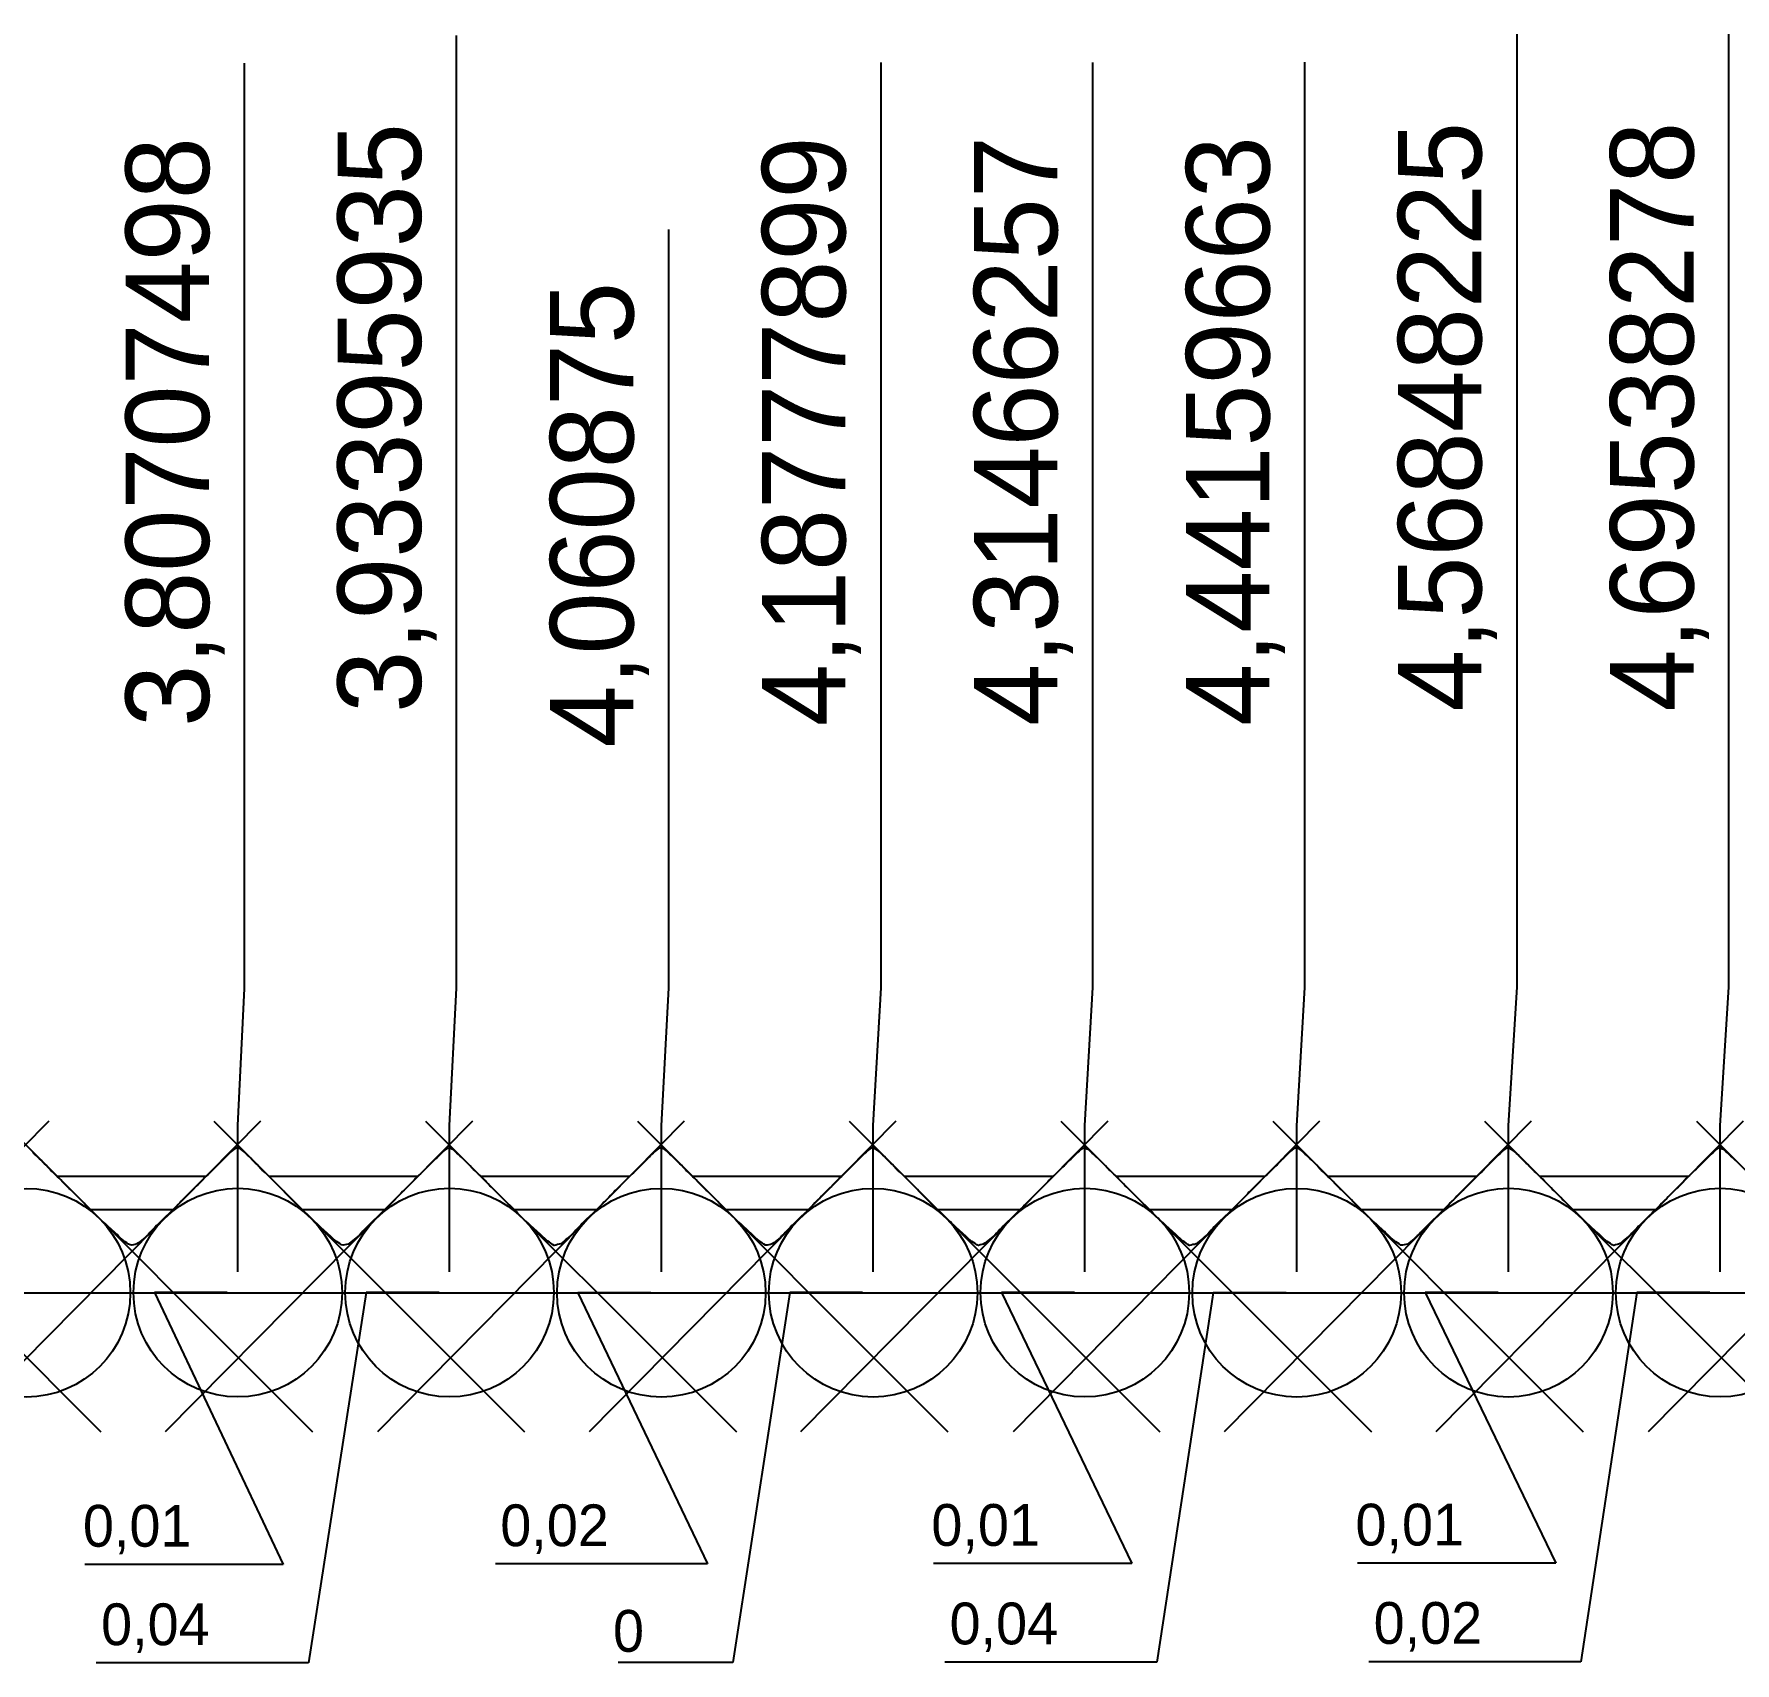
# Model space of a CAD drawing. Header units: millimetres. Extents: x -3.81 to 3.37, y -2.03 to 3.33.
# Drawn here: x 0.976 to 1.995, y 2.359 to 3.335 of the extents above; entities that cross this region are included whole.
import ezdxf

# ---------------------------------------------------------------- set-up
doc = ezdxf.new("R2010")
doc.units = ezdxf.units.MM
doc.dimstyles.new('ISO-25', dxfattribs={"dimtxt": 2.5, "dimasz": 2.5, "dimexe": 1.25, "dimexo": 0.625, "dimtad": 1, "dimtxsty": 'Standard', "dimcen": 2.5, "dimadec": 0, "dimazin": 0, "dimtfac": 1, "dimtmove": 0, "dimatfit": 3, "dimfxl": 0, "dimarcsym": 0})

# ---------------------------------------------------------------- blocks, each defined once
blk = doc.blocks.new('*D256')
at = {"color": 0, "lineweight": -2}
for p, q in [((2.4437, 2.5807), (2.4106, 2.3597)), ((2.4875, 2.5807), (2.4437, 2.5807)), ((2.4106, 2.3597), (2.3419, 2.3597))]:
    blk.add_line(p, q, dxfattribs=at)
at = {"layer": 'Defpoints', "color": 0}
for p in [(-2.7093, 2.5807), (2.4937, 2.5807), (2.3606, 2.3597)]:
    blk.add_point(p, dxfattribs=at)
at = {"color": 0, "insert": (2.3481, 2.3785), "char_height": 0.025, "attachment_point": 5}
blk.add_mtext('0', dxfattribs=at)
blk = doc.blocks.new('*D255')
at = {"color": 0, "lineweight": -2}
for p, q in [((2.3605, 2.5807), (2.3168, 2.5807)), ((2.3168, 2.5807), (2.3955, 2.4187)), ((2.3955, 2.4187), (2.2684, 2.4187))]:
    blk.add_line(p, q, dxfattribs=at)
at = {"layer": 'Defpoints', "color": 0}
for p in [(-2.7093, 2.5807), (2.3668, 2.5807), (2.3455, 2.4187)]:
    blk.add_point(p, dxfattribs=at)
at = {"color": 0, "insert": (2.3038, 2.4395), "char_height": 0.025, "attachment_point": 5}
blk.add_mtext('0,03', dxfattribs=at)
blk = doc.blocks.new('*D254')
at = {"color": 0, "lineweight": -2}
for p, q in [((2.1899, 2.5807), (2.1565, 2.3595)), ((2.2336, 2.5807), (2.1899, 2.5807)), ((2.1565, 2.3595), (2.0378, 2.3595))]:
    blk.add_line(p, q, dxfattribs=at)
at = {"layer": 'Defpoints', "color": 0}
for p in [(-2.7093, 2.5807), (2.2399, 2.5807), (2.1065, 2.3595)]:
    blk.add_point(p, dxfattribs=at)
at = {"color": 0, "insert": (2.069, 2.3803), "char_height": 0.025, "attachment_point": 5}
blk.add_mtext('0,01', dxfattribs=at)
blk = doc.blocks.new('*D253')
at = {"color": 0, "lineweight": -2}
for p, q in [((2.1068, 2.5806), (2.063, 2.5806)), ((2.063, 2.5806), (2.1414, 2.4185)), ((2.1414, 2.4185), (2.0143, 2.4185))]:
    blk.add_line(p, q, dxfattribs=at)
at = {"layer": 'Defpoints', "color": 0}
for p in [(-2.7093, 2.5807), (2.113, 2.5806), (2.0914, 2.4185)]:
    blk.add_point(p, dxfattribs=at)
at = {"color": 0, "insert": (2.0497, 2.4393), "char_height": 0.025, "attachment_point": 5}
blk.add_mtext('0,03', dxfattribs=at)
blk = doc.blocks.new('*D252')
at = {"color": 0, "lineweight": -2}
for p, q in [((1.4285, 2.5807), (1.3944, 2.3592)), ((1.4722, 2.5807), (1.4285, 2.5807)), ((1.3944, 2.3592), (1.3257, 2.3592))]:
    blk.add_line(p, q, dxfattribs=at)
at = {"layer": 'Defpoints', "color": 0}
for p in [(-2.7093, 2.5807), (1.4785, 2.5807), (1.3444, 2.3592)]:
    blk.add_point(p, dxfattribs=at)
at = {"color": 0, "insert": (1.3319, 2.3779), "char_height": 0.025, "attachment_point": 5}
blk.add_mtext('0', dxfattribs=at)
blk = doc.blocks.new('*D251')
at = {"color": 0, "lineweight": -2}
for p, q in [((1.3453, 2.5806), (1.3016, 2.5806)), ((1.3016, 2.5806), (1.3793, 2.4182)), ((1.3793, 2.4182), (1.2522, 2.4182))]:
    blk.add_line(p, q, dxfattribs=at)
at = {"layer": 'Defpoints', "color": 0}
for p in [(-2.7093, 2.5807), (1.3516, 2.5806), (1.3293, 2.4182)]:
    blk.add_point(p, dxfattribs=at)
at = {"color": 0, "insert": (1.2876, 2.439), "char_height": 0.025, "attachment_point": 5}
blk.add_mtext('0,02', dxfattribs=at)
blk = doc.blocks.new('*D250')
at = {"color": 0, "lineweight": -2}
for p, q in [((1.5991, 2.5807), (1.5554, 2.5807)), ((1.5554, 2.5807), (1.6334, 2.4184)), ((1.6334, 2.4184), (1.5146, 2.4184))]:
    blk.add_line(p, q, dxfattribs=at)
at = {"layer": 'Defpoints', "color": 0}
for p in [(-2.7093, 2.5807), (1.6054, 2.5807), (1.5834, 2.4184)]:
    blk.add_point(p, dxfattribs=at)
at = {"color": 0, "insert": (1.5459, 2.4392), "char_height": 0.025, "attachment_point": 5}
blk.add_mtext('0,01', dxfattribs=at)
blk = doc.blocks.new('*D249')
at = {"color": 0, "lineweight": -2}
for p, q in [((1.6823, 2.5806), (1.6485, 2.3594)), ((1.726, 2.5806), (1.6823, 2.5806)), ((1.6485, 2.3594), (1.5214, 2.3594))]:
    blk.add_line(p, q, dxfattribs=at)
at = {"layer": 'Defpoints', "color": 0}
for p in [(-2.7093, 2.5807), (1.7323, 2.5806), (1.5985, 2.3594)]:
    blk.add_point(p, dxfattribs=at)
at = {"color": 0, "insert": (1.5568, 2.3802), "char_height": 0.025, "attachment_point": 5}
blk.add_mtext('0,04', dxfattribs=at)
blk = doc.blocks.new('*D248')
at = {"color": 0, "lineweight": -2}
for p, q in [((1.8529, 2.5807), (1.8092, 2.5807)), ((1.8092, 2.5807), (1.8875, 2.4186)), ((1.8875, 2.4186), (1.7687, 2.4186))]:
    blk.add_line(p, q, dxfattribs=at)
at = {"layer": 'Defpoints', "color": 0}
for p in [(-2.7093, 2.5807), (1.8592, 2.5807), (1.8375, 2.4186)]:
    blk.add_point(p, dxfattribs=at)
at = {"color": 0, "insert": (1.8, 2.4394), "char_height": 0.025, "attachment_point": 5}
blk.add_mtext('0,01', dxfattribs=at)
blk = doc.blocks.new('*D247')
at = {"color": 0, "lineweight": -2}
for p, q in [((1.9361, 2.5807), (1.9026, 2.3596)), ((1.9798, 2.5807), (1.9361, 2.5807)), ((1.9026, 2.3596), (1.7755, 2.3596))]:
    blk.add_line(p, q, dxfattribs=at)
at = {"layer": 'Defpoints', "color": 0}
for p in [(-2.7093, 2.5807), (1.9861, 2.5807), (1.8526, 2.3596)]:
    blk.add_point(p, dxfattribs=at)
at = {"color": 0, "insert": (1.8109, 2.3805), "char_height": 0.025, "attachment_point": 5}
blk.add_mtext('0,02', dxfattribs=at)
blk = doc.blocks.new('*D246')
at = {"color": 0, "lineweight": -2}
for p, q in [((1.1747, 2.5807), (1.1401, 2.3589)), ((1.2184, 2.5807), (1.1747, 2.5807)), ((1.1401, 2.3589), (1.013, 2.3589))]:
    blk.add_line(p, q, dxfattribs=at)
at = {"layer": 'Defpoints', "color": 0}
for p in [(-2.7093, 2.5807), (1.2247, 2.5807), (1.0901, 2.3589)]:
    blk.add_point(p, dxfattribs=at)
at = {"color": 0, "insert": (1.0484, 2.3797), "char_height": 0.025, "attachment_point": 5}
blk.add_mtext('0,04', dxfattribs=at)
blk = doc.blocks.new('*D245')
at = {"color": 0, "lineweight": -2}
for p, q in [((1.0915, 2.5807), (1.0478, 2.5807)), ((1.0478, 2.5807), (1.125, 2.4178)), ((1.125, 2.4178), (1.0062, 2.4178))]:
    blk.add_line(p, q, dxfattribs=at)
at = {"layer": 'Defpoints', "color": 0}
for p in [(-2.7093, 2.5807), (1.0978, 2.5807), (1.075, 2.4178)]:
    blk.add_point(p, dxfattribs=at)
at = {"color": 0, "insert": (1.0375, 2.4387), "char_height": 0.025, "attachment_point": 5}
blk.add_mtext('0,01', dxfattribs=at)
blk = doc.blocks.new('*D214')
at = {"color": 0, "lineweight": -2}
for p, q in [((2.4994, 2.7638), (2.4994, 3.318)), ((2.4937, 2.6807), (2.4994, 2.7638)), ((2.4937, 2.5932), (2.4937, 2.6807))]:
    blk.add_line(p, q, dxfattribs=at)
at = {"layer": 'Defpoints', "color": 0}
for p in [(2.4994, 2.8638), (-2.7093, 2.5807), (2.4937, 2.5807)]:
    blk.add_point(p, dxfattribs=at)
at = {"color": 0, "insert": (2.4577, 3.0972), "char_height": 0.05, "attachment_point": 5, "rotation": 90}
blk.add_mtext('5,20303398', dxfattribs=at)
blk = doc.blocks.new('*D213')
at = {"color": 0, "lineweight": -2}
for p, q in [((2.3723, 2.7638), (2.3723, 3.3013)), ((2.3668, 2.6807), (2.3723, 2.7638)), ((2.3668, 2.5932), (2.3668, 2.6807))]:
    blk.add_line(p, q, dxfattribs=at)
at = {"layer": 'Defpoints', "color": 0}
for p in [(2.3723, 2.8638), (-2.7093, 2.5807), (2.3668, 2.5807)]:
    blk.add_point(p, dxfattribs=at)
at = {"color": 0, "insert": (2.3307, 3.0888), "char_height": 0.05, "attachment_point": 5, "rotation": 90}
blk.add_mtext('5,07609214', dxfattribs=at)
blk = doc.blocks.new('*D212')
at = {"color": 0, "lineweight": -2}
for p, q in [((2.2453, 2.7636), (2.2453, 3.3011)), ((2.2399, 2.6807), (2.2453, 2.7636)), ((2.2399, 2.5932), (2.2399, 2.6807))]:
    blk.add_line(p, q, dxfattribs=at)
at = {"layer": 'Defpoints', "color": 0}
for p in [(2.2453, 2.8636), (-2.7093, 2.5807), (2.2399, 2.5807)]:
    blk.add_point(p, dxfattribs=at)
at = {"color": 0, "insert": (2.2036, 3.0886), "char_height": 0.05, "attachment_point": 5, "rotation": 90}
blk.add_mtext('4,94917321', dxfattribs=at)
blk = doc.blocks.new('*D211')
at = {"color": 0, "lineweight": -2}
for p, q in [((2.1182, 2.7635), (2.1182, 3.2677)), ((2.113, 2.6806), (2.1182, 2.7635)), ((2.113, 2.5931), (2.113, 2.6806))]:
    blk.add_line(p, q, dxfattribs=at)
at = {"layer": 'Defpoints', "color": 0}
for p in [(2.1182, 2.8635), (-2.7093, 2.5807), (2.113, 2.5806)]:
    blk.add_point(p, dxfattribs=at)
at = {"color": 0, "insert": (2.0766, 3.0719), "char_height": 0.05, "attachment_point": 5, "rotation": 90}
blk.add_mtext('4,8223126', dxfattribs=at)
blk = doc.blocks.new('*D210')
at = {"color": 0, "lineweight": -2}
for p, q in [((1.4832, 2.7633), (1.4832, 3.3175)), ((1.4785, 2.6807), (1.4832, 2.7633)), ((1.4785, 2.5932), (1.4785, 2.6807))]:
    blk.add_line(p, q, dxfattribs=at)
at = {"layer": 'Defpoints', "color": 0}
for p in [(1.4832, 2.8633), (-2.7093, 2.5807), (1.4785, 2.5807)]:
    blk.add_point(p, dxfattribs=at)
at = {"color": 0, "insert": (1.4415, 3.0966), "char_height": 0.05, "attachment_point": 5, "rotation": 90}
blk.add_mtext('4,18777899', dxfattribs=at)
blk = doc.blocks.new('*D209')
at = {"color": 0, "lineweight": -2}
for p, q in [((1.3561, 2.7632), (1.3561, 3.2174)), ((1.3516, 2.6806), (1.3561, 2.7632)), ((1.3516, 2.5931), (1.3516, 2.6806))]:
    blk.add_line(p, q, dxfattribs=at)
at = {"layer": 'Defpoints', "color": 0}
for p in [(1.3561, 2.8632), (-2.7093, 2.5807), (1.3516, 2.5806)]:
    blk.add_point(p, dxfattribs=at)
at = {"color": 0, "insert": (1.3145, 3.0466), "char_height": 0.05, "attachment_point": 5, "rotation": 90}
blk.add_mtext('4,060875', dxfattribs=at)
blk = doc.blocks.new('*D208')
at = {"color": 0, "lineweight": -2}
for p, q in [((1.6102, 2.7634), (1.6102, 3.3176)), ((1.6054, 2.6807), (1.6102, 2.7634)), ((1.6054, 2.5932), (1.6054, 2.6807))]:
    blk.add_line(p, q, dxfattribs=at)
at = {"layer": 'Defpoints', "color": 0}
for p in [(1.6102, 2.8634), (-2.7093, 2.5807), (1.6054, 2.5807)]:
    blk.add_point(p, dxfattribs=at)
at = {"color": 0, "insert": (1.5685, 3.0968), "char_height": 0.05, "attachment_point": 5, "rotation": 90}
blk.add_mtext('4,31466257', dxfattribs=at)
blk = doc.blocks.new('*D207')
at = {"color": 0, "lineweight": -2}
for p, q in [((1.7372, 2.7635), (1.7372, 3.3177)), ((1.7323, 2.6806), (1.7372, 2.7635)), ((1.7323, 2.5931), (1.7323, 2.6806))]:
    blk.add_line(p, q, dxfattribs=at)
at = {"layer": 'Defpoints', "color": 0}
for p in [(1.7372, 2.8635), (-2.7093, 2.5807), (1.7323, 2.5806)]:
    blk.add_point(p, dxfattribs=at)
at = {"color": 0, "insert": (1.6956, 3.0968), "char_height": 0.05, "attachment_point": 5, "rotation": 90}
blk.add_mtext('4,44159663', dxfattribs=at)
blk = doc.blocks.new('*D206')
at = {"color": 0, "lineweight": -2}
for p, q in [((1.8643, 2.7637), (1.8643, 3.3345)), ((1.8592, 2.6807), (1.8643, 2.7637)), ((1.8592, 2.5932), (1.8592, 2.6807))]:
    blk.add_line(p, q, dxfattribs=at)
at = {"layer": 'Defpoints', "color": 0}
for p in [(1.8643, 2.8637), (-2.7093, 2.5807), (1.8592, 2.5807)]:
    blk.add_point(p, dxfattribs=at)
at = {"color": 0, "insert": (1.8226, 3.1053), "char_height": 0.05, "attachment_point": 5, "rotation": 90}
blk.add_mtext('4,56848225', dxfattribs=at)
blk = doc.blocks.new('*D205')
at = {"color": 0, "lineweight": -2}
for p, q in [((1.9913, 2.7637), (1.9913, 3.3346)), ((1.9861, 2.6807), (1.9913, 2.7637)), ((1.9861, 2.5932), (1.9861, 2.6807))]:
    blk.add_line(p, q, dxfattribs=at)
at = {"layer": 'Defpoints', "color": 0}
for p in [(1.9913, 2.8637), (-2.7093, 2.5807), (1.9861, 2.5807)]:
    blk.add_point(p, dxfattribs=at)
at = {"color": 0, "insert": (1.9497, 3.1054), "char_height": 0.05, "attachment_point": 5, "rotation": 90}
blk.add_mtext('4,69538278', dxfattribs=at)
blk = doc.blocks.new('*D204')
at = {"color": 0, "lineweight": -2}
for p, q in [((1.2288, 2.763), (1.2288, 3.3338)), ((1.2247, 2.6807), (1.2288, 2.763)), ((1.2247, 2.5932), (1.2247, 2.6807))]:
    blk.add_line(p, q, dxfattribs=at)
at = {"layer": 'Defpoints', "color": 0}
for p in [(1.2288, 2.863), (-2.7093, 2.5807), (1.2247, 2.5807)]:
    blk.add_point(p, dxfattribs=at)
at = {"color": 0, "insert": (1.1872, 3.1046), "char_height": 0.05, "attachment_point": 5, "rotation": 90}
blk.add_mtext('3,93395935', dxfattribs=at)
blk = doc.blocks.new('*D203')
at = {"color": 0, "lineweight": -2}
for p, q in [((1.1018, 2.7629), (1.1018, 3.3171)), ((1.0978, 2.6807), (1.1018, 2.7629)), ((1.0978, 2.5932), (1.0978, 2.6807))]:
    blk.add_line(p, q, dxfattribs=at)
at = {"layer": 'Defpoints', "color": 0}
for p in [(1.1018, 2.8629), (-2.7093, 2.5807), (1.0978, 2.5807)]:
    blk.add_point(p, dxfattribs=at)
at = {"color": 0, "insert": (1.0602, 3.0962), "char_height": 0.05, "attachment_point": 5, "rotation": 90}
blk.add_mtext('3,80707498', dxfattribs=at)

msp = doc.modelspace()

# ---------------------------------------------------------------- linework, layer by layer
for p, q in [((0.98446461, 2.68335265), (0.80083361, 2.49741282)), ((0.82963186, 2.68335673), (1.01577129, 2.49740715)), ((1.11137809, 2.6833493), (0.92758337, 2.49740947)), ((0.9565376, 2.68335338), (1.14259962, 2.4974038)), ((1.23833927, 2.68334595), (1.05420682, 2.49740613)), ((1.08340953, 2.68335004), (1.26958244, 2.49740045)), ((1.36514542, 2.6833426), (1.18154852, 2.49740277)), ((1.21031614, 2.68334669), (1.39651426, 2.4973971)), ((1.49206199, 2.68333926), (1.30834621, 2.49739943)), ((1.33721751, 2.68334334), (1.523269, 2.49739376)), ((1.61903935, 2.68333591), (1.43497241, 2.49739609)), ((1.46407922, 2.68333999), (1.65034566, 2.49739041)), ((1.74586628, 2.68333256), (1.56229285, 2.49739273)), ((1.59100868, 2.68333665), (1.77718438, 2.49738706)), ((1.87284631, 2.68332921), (1.68882208, 2.49738939)), ((1.71791833, 2.6833333), (1.90401447, 2.49738372)), ((1.99979485, 2.68332586), (1.81557156, 2.49738605)), ((1.84482893, 2.68332995), (2.03100036, 2.49738037)), ((2.12657737, 2.68332252), (1.94295539, 2.49738269)), ((1.97173544, 2.6833266), (2.15793545, 2.49737702)), ((0.98949319, 2.6504177), (1.07882408, 2.65041535)), ((1.11638476, 2.65041435), (1.20572545, 2.650412)), ((1.24329584, 2.65041101), (1.33262645, 2.65040865)), ((1.37017124, 2.65040766), (1.45952197, 2.6504053)), ((1.49707102, 2.65040431), (1.58643712, 2.65040196)), ((1.62398441, 2.65040096), (1.71335147, 2.65039861)), ((1.75087997, 2.65039762), (1.84025165, 2.65039526)), ((1.8778039, 2.65039427), (1.96716493, 2.65039191)), ((1.00950582, 2.63041717), (1.05905533, 2.63041587)), ((1.13640931, 2.63041383), (1.18592037, 2.63041252)), ((1.2633231, 2.63041048), (1.31287897, 2.63040917)), ((1.39018273, 2.63040713), (1.4397617, 2.63040582)), ((1.51710563, 2.63040378), (1.56663909, 2.63040248)), ((1.64400926, 2.63040044), (1.69360652, 2.63039913)), ((1.77089626, 2.63039709), (1.82045821, 2.63039578)), ((1.89782829, 2.63039374), (1.94735008, 2.63039243))]:
    msp.add_line(p, q)
msp.add_xline((-2.70930762, 2.5806592), (1, 0))
at = {"color": 1}
msp.add_lwpolyline([(1.99540338, 2.65962318), (1.99441468, 2.66057327), (1.99342104, 2.66159748), (1.99243392, 2.66252385), (1.99144524, 2.6634729), (1.99046136, 2.66434346), (1.98946936, 2.66529304), (1.98847581, 2.6661765), (1.98748868, 2.66670346), (1.98649675, 2.66717921), (1.98549985, 2.66727755), (1.98450784, 2.66704014), (1.98351747, 2.66634769), (1.98252868, 2.66546756), (1.98153975, 2.6645115), (1.98054774, 2.66357255), (1.97955892, 2.66258949), (1.97857495, 2.66163498), (1.97758124, 2.66065945), (1.97658919, 2.65970737), (1.97560519, 2.65870793), (1.97461639, 2.65764141), (1.97362746, 2.65666372), (1.97264027, 2.65570129), (1.97165145, 2.65473101), (1.97066266, 2.65376576), (1.96967377, 2.6527973), (1.96868489, 2.65181332), (1.96769612, 2.65088128), (1.96670732, 2.64997033), (1.9657184, 2.64899473), (1.96472638, 2.64794991), (1.96374238, 2.64693313), (1.96275037, 2.64592933), (1.96176148, 2.64493573), (1.96076939, 2.64394657), (1.95978543, 2.64300743), (1.95879985, 2.64202267), (1.95780611, 2.64108364), (1.9568141, 2.64007652), (1.95582849, 2.63905036), (1.95484129, 2.63805057), (1.95384919, 2.6369421), (1.95286513, 2.63603169), (1.95187314, 2.63506146), (1.95088755, 2.63402661), (1.9498938, 2.63297503), (1.948905, 2.63193662), (1.9479194, 2.6309536), (1.9469306, 2.62997896), (1.94593689, 2.62899382), (1.94494645, 2.62798739), (1.94396246, 2.62715354), (1.94297527, 2.62624703), (1.94198474, 2.62526494), (1.9409943, 2.62432031), (1.93901833, 2.62235423), (1.93802944, 2.62138265), (1.93703896, 2.62041384), (1.93604856, 2.61931696), (1.93506619, 2.61837778), (1.93407726, 2.61735868), (1.93307883, 2.61627956), (1.93209963, 2.61502274), (1.93110924, 2.61433932), (1.93012353, 2.61341563), (1.92913153, 2.61267104), (1.92814272, 2.61184252), (1.92715554, 2.61100743), (1.92616823, 2.61021695), (1.92517945, 2.6096715), (1.9241971, 2.60951933), (1.92320513, 2.60922672), (1.92221146, 2.60897478), (1.92123391, 2.60937648), (1.92025003, 2.61008142), (1.91926293, 2.61072773), (1.91827409, 2.61136025), (1.91728374, 2.61215997), (1.91629988, 2.61298248), (1.91530958, 2.61391654), (1.91432076, 2.61491159), (1.91332881, 2.61586936), (1.91234174, 2.61669918), (1.91135143, 2.61757611), (1.910361, 2.61848445), (1.90937387, 2.61939657), (1.9083868, 2.62031954), (1.90740132, 2.62127198), (1.90641089, 2.6221819), (1.90541894, 2.62304984), (1.90442865, 2.62387675), (1.90344799, 2.62492182), (1.90245595, 2.62588879), (1.90146566, 2.62690527), (1.90047695, 2.62789321), (1.89949307, 2.62884079), (1.89849786, 2.62971513), (1.89751073, 2.63071559), (1.89652363, 2.63171593), (1.89553815, 2.63267262), (1.89454611, 2.6336577), (1.89355417, 2.63461737), (1.89256549, 2.63559542), (1.89157841, 2.63654574), (1.89058959, 2.63759208), (1.88960086, 2.63858369), (1.88861379, 2.63958994), (1.8876267, 2.64057463), (1.88663788, 2.64156586), (1.88564437, 2.64250617), (1.88465887, 2.64345491), (1.88367018, 2.64443678), (1.88267658, 2.64547606), (1.88169267, 2.64651058), (1.88070396, 2.64754019), (1.87971527, 2.6485651), (1.87872484, 2.64952109), (1.87773614, 2.65045851), (1.87674743, 2.65144275), (1.87575874, 2.65241048), (1.87476674, 2.65331515), (1.87378599, 2.65416458), (1.87279732, 2.65515318), (1.87181024, 2.65630632), (1.870815, 2.65739843), (1.86983112, 2.65828478), (1.8688392, 2.65930803), (1.8678489, 2.66029732), (1.86686012, 2.66130094), (1.86586974, 2.66220901), (1.86488427, 2.66315589), (1.86389558, 2.66402738), (1.86290518, 2.66498167), (1.86191324, 2.66590979), (1.86091969, 2.66651917), (1.85993579, 2.6670576), (1.85893733, 2.66727348), (1.8579469, 2.6671697), (1.85695332, 2.6666314), (1.85596453, 2.66578789), (1.854974, 2.66486787), (1.85398842, 2.66390123), (1.85299478, 2.66295081), (1.8520092, 2.66194291), (1.85002662, 2.66003338), (1.84903944, 2.65905225), (1.84805385, 2.65798129), (1.84706496, 2.65697335), (1.84607613, 2.65601922), (1.84508731, 2.65504756), (1.84410173, 2.65412591), (1.84310802, 2.65310771), (1.84211594, 2.65217053), (1.84113197, 2.65121127), (1.84014639, 2.65029769), (1.83915265, 2.64934333), (1.83815899, 2.64828399), (1.83717507, 2.64727652), (1.83618784, 2.6462976), (1.8351973, 2.64528785), (1.8342069, 2.64431472), (1.8332229, 2.6433441), (1.83223089, 2.64231225), (1.83124518, 2.64143746), (1.83025156, 2.64042296), (1.82926274, 2.63938313), (1.82827555, 2.63837496), (1.82728665, 2.63728468), (1.82629621, 2.63634114), (1.825309, 2.63539647), (1.8243202, 2.63439309), (1.82332966, 2.6333297), (1.82233765, 2.63227997), (1.82135526, 2.63130097), (1.82036967, 2.63030644), (1.81937757, 2.6292994), (1.81838548, 2.62838049), (1.81739831, 2.62746398), (1.81641434, 2.62658737), (1.8154222, 2.62558805), (1.81443019, 2.62464725), (1.81344298, 2.62367999), (1.81245418, 2.62270581), (1.81146365, 2.62171716), (1.81047161, 2.62079022), (1.80948763, 2.61965915), (1.80850366, 2.61873144), (1.8075083, 2.61764773), (1.80651947, 2.61668155), (1.80553709, 2.61524894), (1.8045467, 2.61461987), (1.8035546, 2.61369104), (1.80256738, 2.61288801), (1.80157537, 2.61213458), (1.8005914, 2.6113132), (1.79960408, 2.61044327), (1.79861369, 2.60980918), (1.79762973, 2.60957594), (1.79664098, 2.60933837), (1.79565048, 2.6090935), (1.79467295, 2.60918446), (1.79368907, 2.6098322), (1.79269551, 2.61049732), (1.79170831, 2.61109531), (1.790718, 2.61185876), (1.78973409, 2.61265018), (1.78874536, 2.61357613), (1.78775501, 2.61455859), (1.78676467, 2.61555298), (1.78577595, 2.6163836), (1.78478886, 2.61727463), (1.78379682, 2.61816419), (1.78280813, 2.61906287), (1.78182423, 2.6199748), (1.78083875, 2.62094949), (1.77984353, 2.62186687), (1.77885476, 2.62272986), (1.77786608, 2.62356905), (1.7768822, 2.62454008), (1.77588696, 2.6255481), (1.77490309, 2.62655292), (1.77391437, 2.62753287), (1.77292889, 2.62848917), (1.77193529, 2.62942269), (1.77094973, 2.63034393), (1.76995945, 2.63132862), (1.76897076, 2.63233904), (1.76797872, 2.63330763), (1.7669916, 2.63427162), (1.76600292, 2.63526188), (1.76501583, 2.63621228), (1.76402705, 2.6372149), (1.762048, 2.63922724), (1.76106092, 2.6402107), (1.76007049, 2.64122618), (1.75908019, 2.64218604), (1.75809308, 2.64310619), (1.757106, 2.64411337), (1.756114, 2.64509265), (1.75512688, 2.64613768), (1.75413978, 2.64717015), (1.75315109, 2.64821298), (1.75215905, 2.64917713), (1.75116871, 2.65011601), (1.75018325, 2.65107711), (1.74919616, 2.65206169), (1.74820416, 2.65299023), (1.74721543, 2.65385889), (1.74622993, 2.65481018), (1.74524606, 2.65590248), (1.74425246, 2.65700815), (1.74325891, 2.65795735), (1.74227341, 2.6589417), (1.74128633, 2.65995918), (1.74029915, 2.66091646), (1.73930556, 2.6618803), (1.73831363, 2.66280833), (1.73732819, 2.66371728), (1.73633775, 2.66461496), (1.73534906, 2.66557814), (1.73435712, 2.66634009), (1.73337162, 2.66686967), (1.73237317, 2.66723445), (1.73137953, 2.66724137), (1.73038917, 2.66686831), (1.72940199, 2.66608501), (1.72840986, 2.66518747), (1.72742106, 2.66422855), (1.72643064, 2.66329632), (1.72544345, 2.66226394), (1.72445295, 2.66131271), (1.72346251, 2.66035591), (1.72247369, 2.65938371), (1.7214865, 2.65837346), (1.72049761, 2.6573062), (1.71951038, 2.6563618), (1.71851996, 2.65540138), (1.71753277, 2.65445131), (1.71654548, 2.6534487), (1.71555661, 2.6524843), (1.71456619, 2.65153338), (1.71357904, 2.65061289), (1.71259011, 2.6496817), (1.71159489, 2.648663), (1.71061088, 2.64762895), (1.70962209, 2.64663133), (1.7086348, 2.64560513), (1.70764593, 2.64463238), (1.70665875, 2.64365431), (1.70566675, 2.64267874), (1.70467621, 2.64174377), (1.70368902, 2.64078366), (1.7026986, 2.63974791), (1.70170984, 2.63872793), (1.70072412, 2.63770038), (1.69973367, 2.63666776), (1.69874486, 2.63572499), (1.69775767, 2.63474993), (1.69676552, 2.63369136), (1.69577668, 2.63265558), (1.69478951, 2.63164668), (1.69380231, 2.63058475), (1.69281017, 2.62964418), (1.69181973, 2.62867931), (1.69083578, 2.62776493), (1.6898502, 2.62690701), (1.68885328, 2.62596377), (1.68786762, 2.62498508), (1.68688044, 2.6240233), (1.68589004, 2.62305388), (1.68489955, 2.62205792), (1.68390911, 2.62110468), (1.68291546, 2.62004128), (1.6819363, 2.61903397), (1.68094416, 2.61801742), (1.67995536, 2.61696635), (1.67896171, 2.61577908), (1.67798416, 2.61483268), (1.67698725, 2.61402327), (1.67599842, 2.61312727), (1.67402725, 2.61158239), (1.67303351, 2.61068427), (1.67204469, 2.60998054), (1.67106558, 2.60961624), (1.67007682, 2.6094319), (1.66908958, 2.6091625), (1.66810717, 2.6089649), (1.66712329, 2.60956625), (1.66613298, 2.61023948), (1.66514253, 2.61087841), (1.66415378, 2.6115691), (1.66316671, 2.61238346), (1.66218283, 2.61325634), (1.66118922, 2.61419368), (1.66020049, 2.61520607), (1.65921178, 2.61607752), (1.65822629, 2.61692224), (1.65723264, 2.61785611), (1.65624716, 2.61874436), (1.65526005, 2.61965065), (1.65427617, 2.62057706), (1.65328257, 2.62152738), (1.65229062, 2.62243745), (1.6513019, 2.62329376), (1.65031963, 2.62416884), (1.6493276, 2.6251988), (1.6483373, 2.62618898), (1.6473518, 2.62718747), (1.6463599, 2.62816942), (1.64537111, 2.62910499), (1.64438398, 2.63001912), (1.64339848, 2.63102197), (1.64240658, 2.63201902), (1.64141615, 2.63299673), (1.64042424, 2.63394434), (1.63944039, 2.63491803), (1.63845326, 2.63586557), (1.63746126, 2.63684799), (1.63646932, 2.63786559), (1.63548383, 2.63891232), (1.63449674, 2.63987036), (1.63350792, 2.64087703), (1.63251601, 2.64184674), (1.6315289, 2.64279177), (1.63054182, 2.64377813), (1.62954818, 2.64472791), (1.62856266, 2.64577992), (1.6275756, 2.64681703), (1.62658851, 2.64785275), (1.62559327, 2.64884544), (1.62460618, 2.64978054), (1.62361907, 2.65076551), (1.62263199, 2.65173491), (1.62163838, 2.65268349), (1.62064965, 2.65356661), (1.61966731, 2.65447904), (1.61868027, 2.65548331), (1.61768824, 2.6566346), (1.61669634, 2.65766155), (1.61570923, 2.65861696), (1.61472054, 2.65958297), (1.61373015, 2.66053954), (1.61273981, 2.66155865), (1.6117527, 2.66248225), (1.61076401, 2.66344014), (1.60977679, 2.66431382), (1.60878488, 2.66527766), (1.60779777, 2.66617901), (1.60680584, 2.66671373), (1.60581057, 2.6671994), (1.60481541, 2.6673074), (1.60382824, 2.66707999), (1.60283624, 2.6663999), (1.60184732, 2.6655192), (1.60085367, 2.66455981), (1.5998681, 2.66363485), (1.59887931, 2.6626514), (1.59788881, 2.66168059), (1.59690154, 2.66070703), (1.59591276, 2.65975309), (1.59492236, 2.65875648), (1.59393186, 2.65769571), (1.59294459, 2.6567089), (1.59195742, 2.65574709), (1.59097184, 2.65477743), (1.58997813, 2.65382033), (1.58898926, 2.65284828), (1.58800208, 2.65185811), (1.58602119, 2.65001494), (1.58503075, 2.64904374), (1.58404678, 2.64800351), (1.58305795, 2.64697326), (1.58206745, 2.64598382), (1.58107861, 2.64498277), (1.58008819, 2.64400427), (1.57910421, 2.64304929), (1.57811207, 2.64206028), (1.57712163, 2.64112546), (1.57613446, 2.64011653), (1.57514566, 2.63907947), (1.57415833, 2.63808189), (1.57316467, 2.63699076), (1.57218232, 2.63607379), (1.57119192, 2.63511321), (1.57019978, 2.63407469), (1.56921098, 2.63302404), (1.56822376, 2.63197296), (1.56723978, 2.63098928), (1.56624603, 2.63001851), (1.5652572, 2.62903699), (1.56426681, 2.6280588), (1.56328284, 2.6271981), (1.56229235, 2.62630075), (1.56130348, 2.62532341), (1.5603147, 2.62438998), (1.5593243, 2.62341009), (1.5583354, 2.62241749), (1.55734493, 2.62144174), (1.55635615, 2.62048614), (1.55537216, 2.6193735), (1.55438006, 2.61842022), (1.55338962, 2.61739479), (1.55240079, 2.61635086), (1.55141841, 2.61505529), (1.55042471, 2.61435222), (1.54943584, 2.61343019), (1.54845029, 2.61269428), (1.5474615, 2.61185819), (1.54647418, 2.6110428), (1.54548375, 2.61023583), (1.5444966, 2.60967972), (1.54351106, 2.60953311), (1.54252056, 2.60924429), (1.5415286, 2.60900189), (1.5405527, 2.60934874), (1.53956881, 2.61003843), (1.53857675, 2.6106974), (1.53758801, 2.61132336), (1.53660253, 2.61212115), (1.53561544, 2.61294277), (1.53462661, 2.61386544), (1.53363792, 2.61485442), (1.5326476, 2.61580621), (1.5316589, 2.61661605), (1.53067007, 2.61751164), (1.52968298, 2.61842681), (1.52869748, 2.61933302), (1.52770718, 2.62026697), (1.52671835, 2.62121922), (1.52572645, 2.62212786), (1.52473773, 2.62299811), (1.52375063, 2.6238336), (1.52276021, 2.62486445), (1.52177308, 2.62584479), (1.52078441, 2.62685733), (1.51979893, 2.62783955), (1.5188085, 2.62879146), (1.51781655, 2.62967901), (1.51683109, 2.63068368), (1.51584401, 2.63169023), (1.51485201, 2.63265009), (1.51386163, 2.63361621), (1.51287296, 2.63456989), (1.51188426, 2.63555038), (1.51089708, 2.63650483), (1.50990832, 2.63753978), (1.50891964, 2.63853803), (1.50793256, 2.63954594), (1.50694538, 2.64053075), (1.50595184, 2.64152124), (1.50496312, 2.64247951), (1.50397764, 2.643414), (1.50298725, 2.64440491), (1.50199852, 2.64543368), (1.5010082, 2.6464614), (1.50002273, 2.64748573), (1.4980404, 2.64948802), (1.49705329, 2.65042108), (1.49607102, 2.65140608), (1.49507577, 2.65237973), (1.49408543, 2.65327525), (1.49309996, 2.65411267), (1.49211127, 2.65512197), (1.49112567, 2.65625061), (1.49013377, 2.65735377), (1.48914826, 2.65821437), (1.48815797, 2.65925642), (1.48716433, 2.66025023), (1.4861756, 2.66125428), (1.48518852, 2.6621584), (1.48420304, 2.6631088), (1.48321265, 2.66398542), (1.48222231, 2.66493802), (1.48123841, 2.66587092), (1.48024167, 2.66651739), (1.47925447, 2.66705153), (1.47825602, 2.66728317), (1.47726569, 2.66718858), (1.47627531, 2.66666218), (1.47528157, 2.66583061), (1.47429113, 2.66490742), (1.47330717, 2.66393954), (1.47231677, 2.663008), (1.47132623, 2.66199768), (1.47033579, 2.66102953), (1.46934862, 2.66008563), (1.46836304, 2.65910064), (1.46736929, 2.65803242), (1.46638209, 2.65701278), (1.46539488, 2.65606719), (1.46440448, 2.65509355), (1.46341716, 2.65417199), (1.46242515, 2.65315046), (1.46143794, 2.65222421), (1.46045075, 2.65127225), (1.45946022, 2.65034767), (1.45846978, 2.64938249), (1.45747618, 2.64832848), (1.4564938, 2.64731951), (1.45550487, 2.64633838), (1.45451604, 2.64533025), (1.45352726, 2.64435921), (1.45254007, 2.64338912), (1.45154632, 2.64236825), (1.45056074, 2.64147994), (1.44957192, 2.64047796), (1.44858473, 2.63944295), (1.44758937, 2.63843482), (1.44659896, 2.6373423), (1.44561657, 2.63639682), (1.44463099, 2.63544239), (1.44363724, 2.63445214), (1.4426468, 2.6333962), (1.44166122, 2.63234281), (1.44067724, 2.63133912), (1.43968671, 2.63032938), (1.43869305, 2.62933326), (1.4377091, 2.62842185), (1.43672191, 2.62750472), (1.43572977, 2.62662873), (1.43473937, 2.62563876), (1.43375216, 2.62468911), (1.43276658, 2.62372173), (1.43177122, 2.62274934), (1.4307856, 2.62175709), (1.42979522, 2.62083559), (1.42880641, 2.61970905), (1.42781588, 2.61877226), (1.42682868, 2.61767526), (1.42584308, 2.61672082), (1.42485583, 2.61528227), (1.42386378, 2.61463223), (1.42287491, 2.61369722), (1.42188453, 2.61289202), (1.42089735, 2.61215249), (1.41990843, 2.61131532), (1.41891964, 2.61046474), (1.41793566, 2.60983208), (1.41695012, 2.60959571), (1.41595805, 2.60935717), (1.41496765, 2.60911265), (1.41399334, 2.60917229), (1.41300785, 2.609805), (1.41201419, 2.61048908), (1.41004157, 2.61183697), (1.40905126, 2.6126365), (1.40806247, 2.61356276), (1.40707531, 2.61452783), (1.40608503, 2.61551848), (1.40509633, 2.61633991), (1.40410911, 2.6171917), (1.40311716, 2.6181212), (1.40213009, 2.61902239), (1.401143, 2.61993798), (1.40015582, 2.6209177), (1.39916544, 2.62182692), (1.39817355, 2.622693), (1.39718967, 2.62353197), (1.39619603, 2.624504), (1.39520894, 2.62551631), (1.39422184, 2.62651989), (1.39323957, 2.62749748), (1.39224111, 2.62845827), (1.39125238, 2.62939464), (1.39026852, 2.63032082), (1.38927983, 2.63131552), (1.38828779, 2.6323334), (1.3872991, 2.63328796), (1.3863152, 2.63422901), (1.38532009, 2.63523484), (1.38433291, 2.6361913), (1.38334093, 2.63718414), (1.38235546, 2.63817738), (1.38136999, 2.63920572), (1.38037795, 2.64019308), (1.37938926, 2.64121748), (1.37840376, 2.64216204), (1.37741507, 2.64309433), (1.37642146, 2.64409745), (1.3754327, 2.64506754), (1.37444563, 2.64611006), (1.37346015, 2.64714075), (1.37246816, 2.64819289), (1.37147782, 2.64915704), (1.37048911, 2.65009523), (1.36950523, 2.65106227), (1.36851159, 2.65204805), (1.36752129, 2.65297334), (1.36653739, 2.6538361), (1.3655503, 2.65478449), (1.36456309, 2.65585864), (1.36356798, 2.6569733), (1.36258087, 2.65792671), (1.36159539, 2.65890589), (1.36060179, 2.65993087), (1.35961788, 2.66086473), (1.35862595, 2.66183985), (1.35763565, 2.66277182), (1.35664522, 2.66369445), (1.35565813, 2.66459185), (1.35467102, 2.66554658), (1.3536775, 2.66635545), (1.35269026, 2.66686994), (1.35169351, 2.66725113), (1.35070314, 2.66726921), (1.34971116, 2.66690345), (1.34871742, 2.6661171), (1.34772703, 2.66522543), (1.34674303, 2.66427555), (1.34575423, 2.66334471), (1.34476373, 2.66231422), (1.34377004, 2.66136006), (1.34278452, 2.66040307), (1.34179729, 2.65942773), (1.34080514, 2.6584171), (1.33981474, 2.65735374), (1.33883074, 2.656411), (1.33784194, 2.65544683), (1.33685306, 2.65449456), (1.33586261, 2.65349956), (1.33487701, 2.65253775), (1.33388821, 2.65158849), (1.33289929, 2.65066503), (1.33190728, 2.64973287), (1.33091846, 2.64871046), (1.32992966, 2.64766807), (1.32894077, 2.64666914), (1.32795193, 2.64564549), (1.32696472, 2.64468769), (1.32597753, 2.64370231), (1.32498218, 2.6427315), (1.32399178, 2.64178544), (1.32300617, 2.64083081), (1.32102844, 2.63877763), (1.32003643, 2.63774367), (1.31905403, 2.63671604), (1.31806524, 2.63577029), (1.31707471, 2.63480056), (1.3160843, 2.63374662), (1.31509548, 2.63271478), (1.3141131, 2.63170387), (1.31311618, 2.63063607), (1.31213052, 2.62969322), (1.31114174, 2.62872079), (1.31015937, 2.62778632), (1.30916406, 2.62693207), (1.30817362, 2.62599049), (1.30718962, 2.62501535), (1.30620083, 2.62405157), (1.30520712, 2.62308871), (1.30421828, 2.62209318), (1.30323107, 2.62114882), (1.30224227, 2.62010856), (1.30125334, 2.61907158), (1.30026454, 2.61806303), (1.29927893, 2.61699813), (1.29828691, 2.61583844), (1.29730124, 2.61491834), (1.29630755, 2.61405413), (1.29532038, 2.61315245), (1.29433481, 2.6124352), (1.29334268, 2.61160127), (1.29234903, 2.61071033), (1.2913683, 2.61000962), (1.29038596, 2.60965069), (1.28939551, 2.60946275), (1.28840667, 2.6091988), (1.28742757, 2.6089771), (1.28644368, 2.60959456), (1.28545162, 2.61026663), (1.2844597, 2.61089656), (1.2834774, 2.61159219), (1.2824903, 2.61239427), (1.28150308, 2.61326047), (1.28050792, 2.61419959), (1.27952567, 2.61520031), (1.27853376, 2.61607454), (1.27754814, 2.61692594), (1.27655299, 2.61784618), (1.27556912, 2.61872747), (1.27458204, 2.61964238), (1.2735916, 2.62057188), (1.27259805, 2.62152405), (1.27161098, 2.62242841), (1.27062228, 2.62328842), (1.26963506, 2.62416165), (1.26864312, 2.62519192), (1.26766087, 2.62618048), (1.26666736, 2.62718769), (1.26567693, 2.628171), (1.26468981, 2.62910622), (1.26370755, 2.63002359), (1.26271886, 2.63101856), (1.26172365, 2.63201461), (1.26073167, 2.63298285), (1.25974621, 2.6339258), (1.25875752, 2.63490844), (1.25776712, 2.63586738), (1.25678157, 2.63681716), (1.25578807, 2.63785577), (1.2548026, 2.63890192), (1.25381378, 2.63987897), (1.25282509, 2.6408778), (1.25183641, 2.64185037), (1.25084768, 2.64279698), (1.24985889, 2.64377719), (1.24886852, 2.64472624), (1.24788627, 2.64576856), (1.24689758, 2.64680806), (1.24590715, 2.64784935), (1.24491365, 2.64884555), (1.24392493, 2.64978795), (1.24293624, 2.65076716), (1.24194745, 2.65174274), (1.24095708, 2.65268878), (1.23997, 2.65357622), (1.23898452, 2.65447258), (1.2379973, 2.65547678), (1.23701019, 2.65661813), (1.23601513, 2.65766123), (1.23503282, 2.65860236), (1.23304728, 2.66053506), (1.23205856, 2.66154818), (1.23107148, 2.66247475), (1.23008265, 2.66343287), (1.22909713, 2.6643052), (1.22810845, 2.6652578), (1.22711815, 2.6661505), (1.22612448, 2.66666888), (1.2251309, 2.66709395), (1.22414058, 2.66719226), (1.22314861, 2.66704244), (1.22215488, 2.66641797), (1.22116288, 2.66555523), (1.22017888, 2.66459955), (1.21918848, 2.66366748), (1.21820281, 2.66268488), (1.21720911, 2.66171534), (1.21622033, 2.66075364), (1.21523154, 2.65979581), (1.21424261, 2.65879228), (1.2132506, 2.65773908), (1.2122666, 2.65675258), (1.21127941, 2.65578428), (1.21028727, 2.6548106), (1.20929687, 2.65387069), (1.20831287, 2.65289779), (1.20732246, 2.65189882), (1.20633193, 2.65097953), (1.2053431, 2.65005421), (1.20435593, 2.64909185), (1.20336873, 2.6480451), (1.20237498, 2.64701492), (1.20138615, 2.64602345), (1.20039897, 2.64501984), (1.19941339, 2.64405053), (1.19841964, 2.6430893), (1.19743245, 2.64209859), (1.19644367, 2.64117076), (1.19545805, 2.64016129), (1.19446113, 2.63911531), (1.1934755, 2.63812398), (1.19248668, 2.63704239), (1.19149949, 2.63611982), (1.19051056, 2.63514974), (1.18951855, 2.6341245), (1.18852977, 2.63307459), (1.18754414, 2.63202475), (1.18655686, 2.63103369), (1.18556642, 2.63006709), (1.1845792, 2.62907947), (1.1835888, 2.62809661), (1.18260148, 2.62722764), (1.18160948, 2.62633014), (1.18062548, 2.62535577), (1.17963669, 2.62441991), (1.17864619, 2.62344446), (1.17765575, 2.62245202), (1.17666693, 2.62147676), (1.17567492, 2.62051835), (1.17468759, 2.61940964), (1.17369876, 2.61844987), (1.1727164, 2.61741803), (1.17172439, 2.61639291), (1.17073705, 2.61509151), (1.16974502, 2.61436924), (1.16875785, 2.6134515), (1.16777227, 2.61270389), (1.16677693, 2.61187495), (1.16579132, 2.61106798), (1.16480255, 2.61024818), (1.1638202, 2.60970243), (1.16283135, 2.60954597), (1.1618377, 2.60926332), (1.16085217, 2.60902568), (1.15987147, 2.60936198), (1.15888584, 2.61003046), (1.15789549, 2.61069207), (1.15691001, 2.61131307), (1.15592131, 2.61208827), (1.15493091, 2.61293917), (1.15394539, 2.61384735), (1.15295989, 2.6148414), (1.15197119, 2.61579624), (1.15097754, 2.61663767), (1.14998885, 2.61750696), (1.14900334, 2.61842012), (1.14801786, 2.619321), (1.14702586, 2.62026974), (1.14505002, 2.62211036), (1.14405811, 2.62298127), (1.14306606, 2.62381622), (1.14208059, 2.62483807), (1.1410903, 2.62583254), (1.14010322, 2.62684875), (1.139116, 2.62783101), (1.13812884, 2.62877349), (1.13714016, 2.62967228), (1.13615147, 2.63067544), (1.13516265, 2.63167169), (1.13416753, 2.63263695), (1.13318524, 2.63359936), (1.13219334, 2.63456637), (1.13120134, 2.63555543), (1.13021582, 2.63649011), (1.1292255, 2.63753355), (1.12824163, 2.63853122), (1.1272512, 2.63953365), (1.12626412, 2.64052437), (1.1252738, 2.64152455), (1.1242835, 2.64247452), (1.12329792, 2.64341388), (1.12230277, 2.64439757), (1.12131888, 2.64542123), (1.12033179, 2.64645564), (1.11934137, 2.64748352), (1.11834943, 2.64851684), (1.117364, 2.64947948), (1.11637688, 2.65042188), (1.11538488, 2.65140639), (1.11439294, 2.65237239), (1.11340904, 2.65326778), (1.11242355, 2.65408836), (1.11142991, 2.65510693), (1.11044444, 2.65623832), (1.10945894, 2.65734245), (1.10846864, 2.6582283), (1.107475, 2.65926058), (1.10648306, 2.66025138), (1.10549599, 2.66123693), (1.10451051, 2.66214762), (1.10352012, 2.66309929), (1.10253299, 2.66397615), (1.10154748, 2.66492639), (1.10055722, 2.66587177), (1.09956035, 2.66657435), (1.0985716, 2.66710926), (1.09757963, 2.66734739), (1.09658607, 2.66723871), (1.09559074, 2.66668446), (1.09460191, 2.6658508), (1.09361153, 2.66493205), (1.09262594, 2.66396236), (1.09163384, 2.66302406), (1.09064336, 2.6620103), (1.0896594, 2.66104671), (1.088669, 2.6601081), (1.0876785, 2.65912787), (1.08668645, 2.65805752), (1.08570245, 2.65703904), (1.08471205, 2.65608646), (1.08372155, 2.65510425), (1.08273108, 2.6541816), (1.08174711, 2.65316385), (1.08075992, 2.65222185), (1.07976622, 2.65128738), (1.07877895, 2.65037358), (1.07779178, 2.64940736), (1.07679977, 2.648352), (1.07580923, 2.64733178), (1.07482522, 2.64635278), (1.07383483, 2.64535037), (1.07284924, 2.644375), (1.07185554, 2.64340244), (1.07086509, 2.64238972), (1.06987949, 2.64149704), (1.06889391, 2.6404932), (1.06789859, 2.63946639), (1.06690971, 2.63846054), (1.06592575, 2.63737775), (1.06493695, 2.63642293), (1.06394967, 2.63546756), (1.06295598, 2.63447214), (1.06196559, 2.63342006), (1.0609816, 2.63236899), (1.05999111, 2.63136248), (1.05900384, 2.63036378), (1.05702948, 2.62843297), (1.05603734, 2.62752191), (1.05504534, 2.62665464), (1.05406134, 2.62565949), (1.05307254, 2.62470784), (1.05207883, 2.62373664), (1.05109, 2.62277424), (1.05010279, 2.62178427), (1.04911881, 2.62085811), (1.04812188, 2.6197207), (1.04713462, 2.61878369), (1.04614744, 2.61768356), (1.04516025, 2.61672962), (1.04416812, 2.61531594), (1.04318248, 2.61465922), (1.04219531, 2.61370829), (1.04120491, 2.61289522), (1.04021278, 2.61215306), (1.03922556, 2.61132632), (1.03824, 2.6104835), (1.03725122, 2.60984447), (1.03626398, 2.60960238), (1.03527354, 2.60936601), (1.03428962, 2.6091335), (1.03330731, 2.60925625), (1.03232328, 2.6098111), (1.03133136, 2.61048935), (1.03034584, 2.61108544), (1.02935713, 2.61183488), (1.0283683, 2.61263565), (1.02738117, 2.61355371), (1.02639571, 2.61451925), (1.02540541, 2.61551507), (1.02441176, 2.61634844), (1.02342303, 2.61723371), (1.02243756, 2.61812718), (1.02145047, 2.619033), (1.02046168, 2.61994443), (1.0194697, 2.62091329), (1.01848423, 2.62182684), (1.01749393, 2.62269566), (1.01650189, 2.62353188), (1.01551797, 2.62449955), (1.01452769, 2.62551348), (1.01354222, 2.62652378), (1.01255022, 2.62750643), (1.01156306, 2.62846255), (1.01057598, 2.62940645), (1.00958729, 2.63033522), (1.00859847, 2.63132984), (1.00760657, 2.63233868), (1.00661785, 2.6332856), (1.00563237, 2.63423403), (1.00464037, 2.63523112), (1.00365164, 2.63618917), (1.00266453, 2.63718723), (1.00167906, 2.63818896), (1.00068863, 2.63921397), (0.99969512, 2.64019612), (0.99870801, 2.64122512), (0.99772253, 2.64217316), (0.99672732, 2.64310525), (0.99573859, 2.64410462), (0.9947547, 2.64506193), (0.99376601, 2.64611059), (0.99277719, 2.64714079), (0.9917885, 2.64819118), (0.99079818, 2.6491629), (0.9898127, 2.65010414), (0.98881909, 2.65107926), (0.98782872, 2.65205805), (0.98684325, 2.65297001), (0.98585295, 2.65384015), (0.98486734, 2.65479186), (0.98388026, 2.65586014), (0.98289316, 2.65697391), (0.98190286, 2.65793381), (0.98091247, 2.65891511), (0.97992049, 2.65994009), (0.97893663, 2.66086909), (0.97794312, 2.66184332), (0.97695594, 2.66277769), (0.97596399, 2.66370522), (0.97498009, 2.66460397)], dxfattribs=at)
for centre in [(0.97088324, 2.58065477), (1.09776736, 2.58067408), (1.22465173, 2.58070086), (1.35156738, 2.58063718), (1.47847136, 2.58065913), (1.60535495, 2.58067311), (1.732289, 2.58062039), (1.85917463, 2.58066564), (1.98607515, 2.58067725)]:
    msp.add_circle(centre, 0.0625)

# ---------------------------------------------------------------- dimensions: what is measured, and where the dimension line sits
at = {"color": 3}
for feature_location, offset, dtype, origin, override, picture, middle in [((1.9860751529, 2.5806772465), (0.0052613878, 0.2830719602), 1, (-2.7093076233, 2.5806592007), {"dimscale": 0.02, "dimdec": 8}, '*D205', (1.9496698741, 3.1054158733)), ((1.22465173, 2.58070086), (0.0041976, 0.2822775), 1, (-2.70930762, 2.5806592), {"dimscale": 0.02, "dimdec": 8}, '*D204', (1.18718266, 3.10464502)), ((2.4937263537, 2.5806592007), (0.0056436412, 0.2831875009), 1, (-2.7093076233, 2.5806592007), {"dimscale": 0.02, "dimdec": 8}, '*D214', (2.4577033282, 3.097180035)), ((1.7322890026, 2.5806203946), (0.0049324094, 0.2828806302), 1, (-2.7093076233, 2.5806592007), {"dimscale": 0.02, "dimdec": 8}, '*D207', (1.6955547453, 3.0968343581)), ((1.4784713623, 2.5806591331), (0.0046928565, 0.2826481879), 1, (-2.7093076233, 2.5806592007), {"dimscale": 0.02, "dimdec": 8}, '*D210', (1.4414975521, 3.0966406543)), ((2.23986559, 2.58066692), (0.00538928, 0.2829316), 1, (-2.70930762, 2.5806592), {"dimscale": 0.02, "dimdec": 8}, '*D212', (2.2035882, 3.08859852)), ((1.22465173, 2.58070086), (-0.13455063, -0.22184194), 0, (-2.70930762, 2.5806592), {"dimscale": 0.01, "dimdec": 2, "dimlfac": 1000}, '*D246', (1.04843444, 2.37969225)), ((1.98607515, 2.58067725), (-0.13348683, -0.22104748), 0, (-2.70930762, 2.5806592), {"dimscale": 0.01, "dimdec": 2, "dimlfac": 1000}, '*D247', (1.81092165, 2.3804631)), ((2.23986559, 2.58066692), (-0.13335894, -0.22118784), 0, (-2.70930762, 2.5806592), {"dimscale": 0.01, "dimdec": 2, "dimlfac": 1000}, '*D254', (2.06900664, 2.38031242)), ((2.4937263537, 2.5806592007), (-0.1331045812, -0.2209319369), 0, (-2.7093076233, 2.5806592007), {"dimscale": 0.01, "dimdec": 2, "dimlfac": 1000}, '*D256', (2.3481217725, 2.3784772638)), ((1.47847136, 2.58065913), (-0.13405537, -0.22147125), 0, (-2.70930762, 2.5806592), {"dimscale": 0.01, "dimdec": 2, "dimlfac": 1000}, '*D252', (1.331916, 2.37793788)), ((1.732289, 2.58062039), (-0.13381581, -0.22123881), 0, (-2.70930762, 2.5806592), {"dimscale": 0.01, "dimdec": 2, "dimlfac": 1000}, '*D249', (1.55680652, 2.38021492))]:
    dim = msp.add_ordinate_dim(feature_location=feature_location, offset=offset, dtype=dtype, origin=origin, dimstyle='ISO-25', override=override, dxfattribs=at)
    dim.commit()
    dim.dimension.update_dxf_attribs({"geometry": picture, "text_midpoint": middle})
at = {"color": 2}
for feature_location, offset, dtype, origin, override, picture, middle in [((1.85917463, 2.58066564), (0.00513006, 0.28300517), 1, (-2.70930762, 2.5806592), {"dimscale": 0.02, "dimdec": 8}, '*D206', (1.82263803, 3.10533748)), ((1.60535495, 2.58067311), (0.00483461, 0.28274952), 1, (-2.70930762, 2.5806592), {"dimscale": 0.02, "dimdec": 8}, '*D208', (1.5685229, 3.09675597)), ((1.09776736, 2.58067408), (0.00405012, 0.28222589), 1, (-2.70930762, 2.5806592), {"dimscale": 0.02, "dimdec": 8}, '*D203', (1.06015081, 3.0962333)), ((2.3667845118, 2.580688171), (0.005553634, 0.2830801398), 1, (-2.7093076233, 2.5806592007), {"dimscale": 0.02, "dimdec": 8}, '*D213', (2.3306714791, 3.0887683108)), ((2.11300498, 2.58063085), (0.00521804, 0.28288928), 1, (-2.70930762, 2.5806592), {"dimscale": 0.02, "dimdec": 8}, '*D211', (2.07655635, 3.07185346)), ((1.35156738, 2.58063718), (0.00456499, 0.28259175), 1, (-2.70930762, 2.5806592), {"dimscale": 0.02, "dimdec": 8}, '*D209', (1.3144657, 3.04656226)), ((2.36678451, 2.58068817), (-0.02127668, -0.16197556), 0, (-2.70930762, 2.5806592), {"dimscale": 0.01, "dimdec": 2, "dimlfac": 1000}, '*D255', (2.30384116, 2.43954594)), ((1.09776736, 2.58067408), (-0.0227802, -0.16282981), 0, (-2.70930762, 2.5806592), {"dimscale": 0.01, "dimdec": 2, "dimlfac": 1000}, '*D245', (1.03748716, 2.4386776)), ((1.60535495, 2.58067311), (-0.0219957, -0.16230618), 0, (-2.70930762, 2.5806592), {"dimscale": 0.01, "dimdec": 2, "dimlfac": 1000}, '*D250', (1.54585925, 2.43920027)), ((1.85917463, 2.58066564), (-0.02170025, -0.16205053), 0, (-2.70930762, 2.5806592), {"dimscale": 0.01, "dimdec": 2, "dimlfac": 1000}, '*D248', (1.79997438, 2.43944845)), ((2.11300498, 2.58063085), (-0.02161228, -0.16216642), 0, (-2.70930762, 2.5806592), {"dimscale": 0.01, "dimdec": 2, "dimlfac": 1000}, '*D253', (2.04972603, 2.43929776)), ((1.35156738, 2.58063718), (-0.02226533, -0.16246395), 0, (-2.70930762, 2.5806592), {"dimscale": 0.01, "dimdec": 2, "dimlfac": 1000}, '*D251', (1.28763539, 2.43900656))]:
    dim = msp.add_ordinate_dim(feature_location=feature_location, offset=offset, dtype=dtype, origin=origin, dimstyle='ISO-25', override=override, dxfattribs=at)
    dim.commit()
    dim.dimension.update_dxf_attribs({"geometry": picture, "text_midpoint": middle})

doc.saveas('drawing.dxf')
